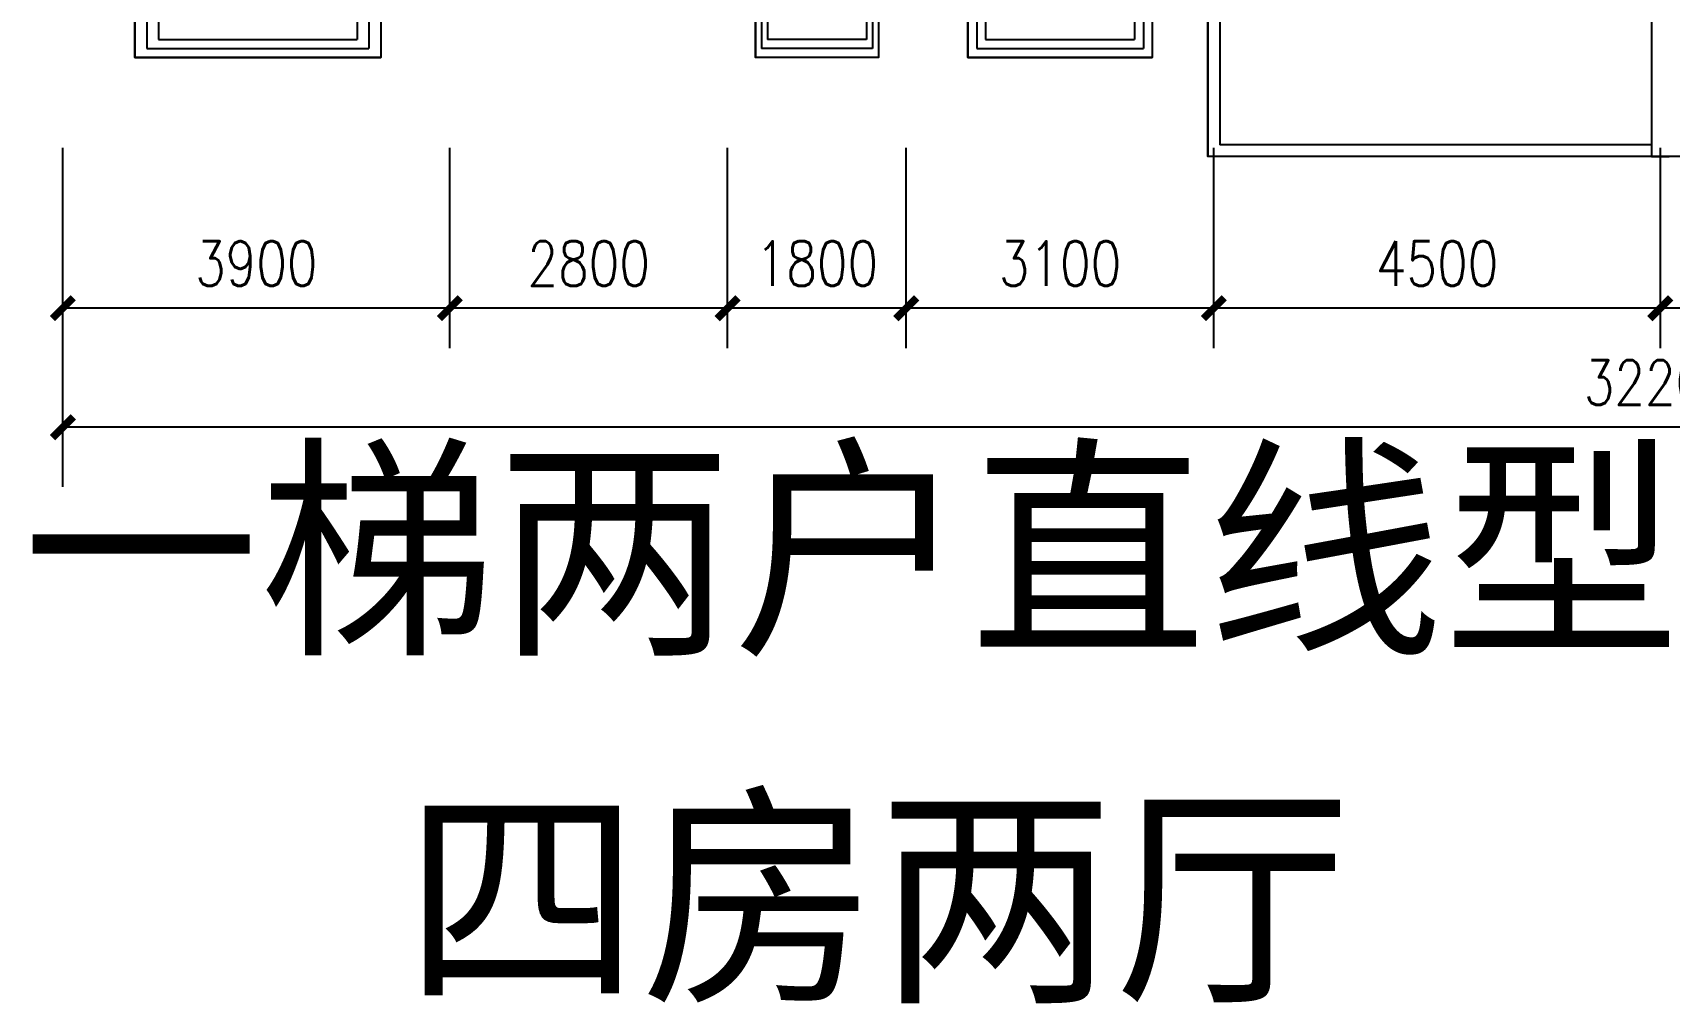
# Model space of a CAD drawing. Header units: millimetres. Extents: x 1287 to 39633, y 645 to 29501.
# Drawn here: x 3463 to 19957, y 645 to 10426 of the extents above; entities that cross this region are included whole.
import ezdxf

# ---------------------------------------------------------------- set-up
doc = ezdxf.new("R2010")
doc.units = ezdxf.units.MM
for name, color, linetype in [('AXIS', 3, 'Continuous'), ('W', 2, 'Continuous'), ('WALL', 4, 'Continuous'), ('轮廓线', 240, 'Continuous')]:
    doc.layers.add(name, color=color, linetype=linetype)
doc.styles.add('DIM_FONT', font='SIMPLEX.shx', dxfattribs={"width": 0.8})
doc.styles.add('ST', font='SimSun.ttf', dxfattribs={"width": 0.8})
doc.dimstyles.new('AXIS150', dxfattribs={"dimscale": 1.5, "dimtxt": 300, "dimasz": 1, "dimexe": 250, "dimexo": 300, "dimgap": 150, "dimtad": 1, "dimdec": 0, "dimzin": 0, "dimdsep": 46, "dimtxsty": 'DIM_FONT', "dimblk": '_DIMX', "dimcen": 0, "dimse1": 1, "dimse2": 1, "dimclrt": 7, "dimadec": 0, "dimazin": 0, "dimtfac": 1, "dimtdec": 0, "dimtix": 1, "dimtmove": 2, "dimatfit": 3, "dimldrblk": '_DIMX', "dimfxl": 1, "dimtolj": 1, "dimtzin": 0, "dimarcsym": 0})

# ---------------------------------------------------------------- blocks, each defined once
blk = doc.blocks.new('_DIMX')
at = {"const_width": 50}
blk.add_lwpolyline([(-70, -70), (70, 70)], dxfattribs=at)
blk = doc.blocks.new('*D69')
at = {"layer": 'AXIS', "color": 0, "lineweight": -2, "transparency": 16777216}
blk.add_line((35966, 6450), (3769, 6450), dxfattribs=at)
at = {"layer": 'DEFPOINTS', "color": 0, "transparency": 16777216}
for p in [(3767, 9267), (35967, 9267), (3767, 6450)]:
    blk.add_point(p, dxfattribs=at)
at = {"layer": 'AXIS', "color": 0, "lineweight": -2, "transparency": 16777216, "xscale": 1.5, "yscale": 1.5, "zscale": 1.5}
for p, rotation in [((3767, 6450), 179.9999999998939), ((35967, 6450), 359.999999999894)]:
    blk.add_blockref('_DIMX', p, dxfattribs=dict(at, rotation=rotation))
at = {"layer": 'AXIS', "color": 7, "transparency": 16777216, "insert": (19867, 6900), "char_height": 450, "attachment_point": 5, "style": 'DIM_FONT'}
blk.add_mtext('\\A1;32200', dxfattribs=at)
blk = doc.blocks.new('*D70')
at = {"layer": 'AXIS', "color": 0, "lineweight": -2, "transparency": 16777216}
blk.add_line((7666, 7650), (3769, 7650), dxfattribs=at)
at = {"layer": 'DEFPOINTS', "color": 0, "transparency": 16777216}
for p in [(3767, 9267), (7667, 9267), (3767, 7650)]:
    blk.add_point(p, dxfattribs=at)
at = {"layer": 'AXIS', "color": 0, "lineweight": -2, "transparency": 16777216, "xscale": 1.5, "yscale": 1.5, "zscale": 1.5, "rotation": 180}
blk.add_blockref('_DIMX', (3767, 7650), dxfattribs=at)
at = {"layer": 'AXIS', "color": 0, "lineweight": -2, "transparency": 16777216, "xscale": 1.5, "yscale": 1.5, "zscale": 1.5}
blk.add_blockref('_DIMX', (7667, 7650), dxfattribs=at)
at = {"layer": 'AXIS', "color": 7, "transparency": 16777216, "insert": (5717, 8100), "char_height": 450, "attachment_point": 5, "style": 'DIM_FONT'}
blk.add_mtext('\\A1;3900', dxfattribs=at)
blk = doc.blocks.new('*D71')
at = {"layer": 'AXIS', "color": 0, "lineweight": -2, "transparency": 16777216}
blk.add_line((10466, 7650), (7669, 7650), dxfattribs=at)
at = {"layer": 'DEFPOINTS', "color": 0, "transparency": 16777216}
for p in [(7667, 9267), (10467, 9267), (7667, 7650)]:
    blk.add_point(p, dxfattribs=at)
at = {"layer": 'AXIS', "color": 0, "lineweight": -2, "transparency": 16777216, "xscale": 1.5, "yscale": 1.5, "zscale": 1.5, "rotation": 180}
blk.add_blockref('_DIMX', (7667, 7650), dxfattribs=at)
at = {"layer": 'AXIS', "color": 0, "lineweight": -2, "transparency": 16777216, "xscale": 1.5, "yscale": 1.5, "zscale": 1.5}
blk.add_blockref('_DIMX', (10467, 7650), dxfattribs=at)
at = {"layer": 'AXIS', "color": 7, "transparency": 16777216, "insert": (9067, 8100), "char_height": 450, "attachment_point": 5, "style": 'DIM_FONT'}
blk.add_mtext('\\A1;2800', dxfattribs=at)
blk = doc.blocks.new('*D72')
at = {"layer": 'AXIS', "color": 0, "lineweight": -2, "transparency": 16777216}
blk.add_line((12266, 7650), (10469, 7650), dxfattribs=at)
at = {"layer": 'DEFPOINTS', "color": 0, "transparency": 16777216}
for p in [(10467, 9267), (12267, 9267), (10467, 7650)]:
    blk.add_point(p, dxfattribs=at)
at = {"layer": 'AXIS', "color": 0, "lineweight": -2, "transparency": 16777216, "xscale": 1.5, "yscale": 1.5, "zscale": 1.5, "rotation": 180}
blk.add_blockref('_DIMX', (10467, 7650), dxfattribs=at)
at = {"layer": 'AXIS', "color": 0, "lineweight": -2, "transparency": 16777216, "xscale": 1.5, "yscale": 1.5, "zscale": 1.5}
blk.add_blockref('_DIMX', (12267, 7650), dxfattribs=at)
at = {"layer": 'AXIS', "color": 7, "transparency": 16777216, "insert": (11367, 8100), "char_height": 450, "attachment_point": 5, "style": 'DIM_FONT'}
blk.add_mtext('\\A1;1800', dxfattribs=at)
blk = doc.blocks.new('*D73')
at = {"layer": 'AXIS', "color": 0, "lineweight": -2, "transparency": 16777216}
blk.add_line((15366, 7650), (12269, 7650), dxfattribs=at)
at = {"layer": 'DEFPOINTS', "color": 0, "transparency": 16777216}
for p in [(12267, 9267), (15367, 9267), (12267, 7650)]:
    blk.add_point(p, dxfattribs=at)
at = {"layer": 'AXIS', "color": 0, "lineweight": -2, "transparency": 16777216, "xscale": 1.5, "yscale": 1.5, "zscale": 1.5, "rotation": 180}
blk.add_blockref('_DIMX', (12267, 7650), dxfattribs=at)
at = {"layer": 'AXIS', "color": 0, "lineweight": -2, "transparency": 16777216, "xscale": 1.5, "yscale": 1.5, "zscale": 1.5}
blk.add_blockref('_DIMX', (15367, 7650), dxfattribs=at)
at = {"layer": 'AXIS', "color": 7, "transparency": 16777216, "insert": (13817, 8100), "char_height": 450, "attachment_point": 5, "style": 'DIM_FONT'}
blk.add_mtext('\\A1;3100', dxfattribs=at)
blk = doc.blocks.new('*D74')
at = {"layer": 'AXIS', "color": 0, "lineweight": -2, "transparency": 16777216}
blk.add_line((19866, 7650), (15369, 7650), dxfattribs=at)
at = {"layer": 'DEFPOINTS', "color": 0, "transparency": 16777216}
for p in [(15367, 9267), (19867, 9267), (15367, 7650)]:
    blk.add_point(p, dxfattribs=at)
at = {"layer": 'AXIS', "color": 0, "lineweight": -2, "transparency": 16777216, "xscale": 1.5, "yscale": 1.5, "zscale": 1.5, "rotation": 180}
blk.add_blockref('_DIMX', (15367, 7650), dxfattribs=at)
at = {"layer": 'AXIS', "color": 0, "lineweight": -2, "transparency": 16777216, "xscale": 1.5, "yscale": 1.5, "zscale": 1.5}
blk.add_blockref('_DIMX', (19867, 7650), dxfattribs=at)
at = {"layer": 'AXIS', "color": 7, "transparency": 16777216, "insert": (17617, 8100), "char_height": 450, "attachment_point": 5, "style": 'DIM_FONT'}
blk.add_mtext('\\A1;4500', dxfattribs=at)
blk = doc.blocks.new('*D75')
at = {"layer": 'AXIS', "color": 0, "lineweight": -2, "transparency": 16777216}
blk.add_line((24366, 7650), (19869, 7650), dxfattribs=at)
at = {"layer": 'DEFPOINTS', "color": 0, "transparency": 16777216}
for p in [(19867, 9267), (24367, 9267), (19867, 7650)]:
    blk.add_point(p, dxfattribs=at)
at = {"layer": 'AXIS', "color": 0, "lineweight": -2, "transparency": 16777216, "xscale": 1.5, "yscale": 1.5, "zscale": 1.5, "rotation": 180}
blk.add_blockref('_DIMX', (19867, 7650), dxfattribs=at)
at = {"layer": 'AXIS', "color": 0, "lineweight": -2, "transparency": 16777216, "xscale": 1.5, "yscale": 1.5, "zscale": 1.5}
blk.add_blockref('_DIMX', (24367, 7650), dxfattribs=at)
at = {"layer": 'AXIS', "color": 7, "transparency": 16777216, "insert": (22117, 8100), "char_height": 450, "attachment_point": 5, "style": 'DIM_FONT'}
blk.add_mtext('\\A1;4500', dxfattribs=at)
blk = doc.blocks.new('_B0MWI')
for p, q in [((-0.62, 3.2778), (0.62, 3.2778)), ((-0.62, 0.5), (-0.62, 3.2778)), ((0.62, 0.5), (0.62, 3.2778)), ((-0.56, 2.7778), (0.56, 2.7778)), ((-0.56, 0.5), (-0.56, 2.7778)), ((0.56, 0.5), (0.56, 2.7778)), ((-0.5, 2.2778), (0.5, 2.2778)), ((-0.5, 0.5), (-0.5, 2.2778)), ((0.5, 0.5), (0.5, 2.2778)), ((-0.5, -0.5), (0.5, -0.5))]:
    blk.add_line(p, q)

msp = doc.modelspace()

# ---------------------------------------------------------------- linework, layer by layer
at = {"layer": 'AXIS'}
for p, q in [((3767.2, 5849.6), (3767.2, 9267.3)), ((7667.2, 7246), (7667.2, 9267.3)), ((10467.2, 7246), (10467.2, 9267.3)), ((12267.2, 7246), (12267.2, 9267.3)), ((15367.2, 7246), (15367.2, 9267.3)), ((19867.2, 7246), (19867.2, 9267.3))]:
    msp.add_line(p, q, dxfattribs=at)
at = {"layer": 'W'}
for p, q in [((15307.2, 10677.3), (15307.2, 9177.3)), ((15427.2, 10677.3), (15427.2, 9297.3)), ((19777.2, 9297.3), (15427.2, 9297.3)), ((19777.2, 9177.3), (15307.2, 9177.3))]:
    msp.add_line(p, q, dxfattribs=at)
at = {"layer": 'WALL'}
for p, q in [((19777.2, 17977.3), (19777.2, 9177.3)), ((19777.2, 9177.3), (19957.2, 9177.3))]:
    msp.add_line(p, q, dxfattribs=at)
at = {"layer": '轮廓线'}
msp.add_lwpolyline([(24427.2, 9177.3), (15307.2, 9177.3), (15307.2, 10677.3), (14747.2, 10677.3), (14747.2, 10177.3), (12887.2, 10177.3), (12887.2, 10677.3), (11987.2, 10677.3), (11987.2, 10177.3), (10747.2, 10177.3), (10747.2, 10677.3), (6972.2, 10677.3), (6972.2, 10177.3), (4492.2, 10177.3), (4492.2, 10677.3), (3677.2, 10677.3), (3677.2, 19507.3)], dxfattribs=at)

# ---------------------------------------------------------------- block references
at = {"layer": 'W'}
for p, xscale, yscale, zscale, rotation in [((5732.2, 10767.3), -2000, 179.9999999999982, 2000, 180), ((11367.2, 10767.3), 1000, 180, 1000, 179.9999996827232), ((13817.2, 10767.3), -1500, 180.0000000000009, 1500, 180)]:
    msp.add_blockref('_B0MWI', p, dxfattribs=dict(at, xscale=xscale, yscale=yscale, zscale=zscale, rotation=rotation))

# ---------------------------------------------------------------- texts
at = {"style": 'ST'}
for s, p in [('一梯两户直线型', (3358.4, 4341.5)), ('四房两厅', (7203.8, 838.6))]:
    msp.add_text(s, height=1750, dxfattribs=at).set_placement(p)

# ---------------------------------------------------------------- dimensions: what is measured, and where the dimension line sits
at = {"layer": 'AXIS'}
dim = msp.add_aligned_dim(p1=(35967.2, 9267.3), p2=(3767.2, 9267.3), distance=2817.7, dimstyle='AXIS150', dxfattribs=at)
dim.commit()
dim.dimension.update_dxf_attribs({"geometry": '*D69', "text_midpoint": (19867.2, 6899.6)})
for base, p1, p2, picture, middle in [((3767.2, 7649.6), (7667.2, 9267.3), (3767.2, 9267.3), '*D70', (5717.2, 8099.6)), ((7667.2, 7649.6), (10467.2, 9267.3), (7667.2, 9267.3), '*D71', (9067.2, 8099.6)), ((10467.2, 7649.6), (12267.2, 9267.3), (10467.2, 9267.3), '*D72', (11367.2, 8099.6)), ((12267.2, 7649.6), (15367.2, 9267.3), (12267.2, 9267.3), '*D73', (13817.2, 8099.6)), ((15367.2, 7649.6), (19867.2, 9267.3), (15367.2, 9267.3), '*D74', (17617.2, 8099.6)), ((19867.2, 7649.6), (24367.2, 9267.3), (19867.2, 9267.3), '*D75', (22117.2, 8099.6))]:
    dim = msp.add_linear_dim(base=base, p1=p1, p2=p2, dimstyle='AXIS150', dxfattribs=at)
    dim.commit()
    dim.dimension.update_dxf_attribs({"geometry": picture, "text_midpoint": middle})

doc.saveas('drawing.dxf')
